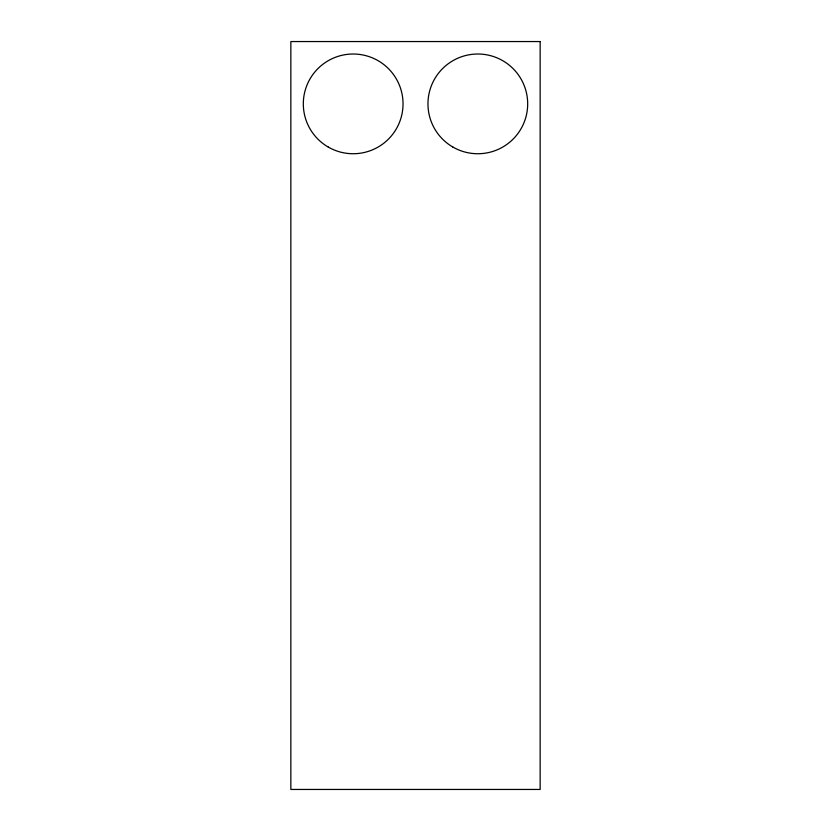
<?xml version="1.0" encoding="UTF-8"?>
<svg xmlns="http://www.w3.org/2000/svg" width="831" height="831" viewBox="0 0 831 831"><rect width="100%" height="100%" fill="white"/><g stroke="black" fill="none" stroke-linecap="round" stroke-linejoin="round"><path stroke-width="1.25" d="M540.15 41.55L290.85 41.55L290.85 789.45L540.15 789.45L540.15 41.55M328.245 147.056A49.86 49.86 0 0 0 403.035 103.875A49.86 49.86 0 0 0 328.245 60.694A49.86 49.86 0 0 0 328.245 147.056M452.895 147.056A49.86 49.86 0 0 0 527.685 103.875A49.86 49.86 0 0 0 452.895 60.694A49.86 49.86 0 0 0 452.895 147.056"/></g></svg>
